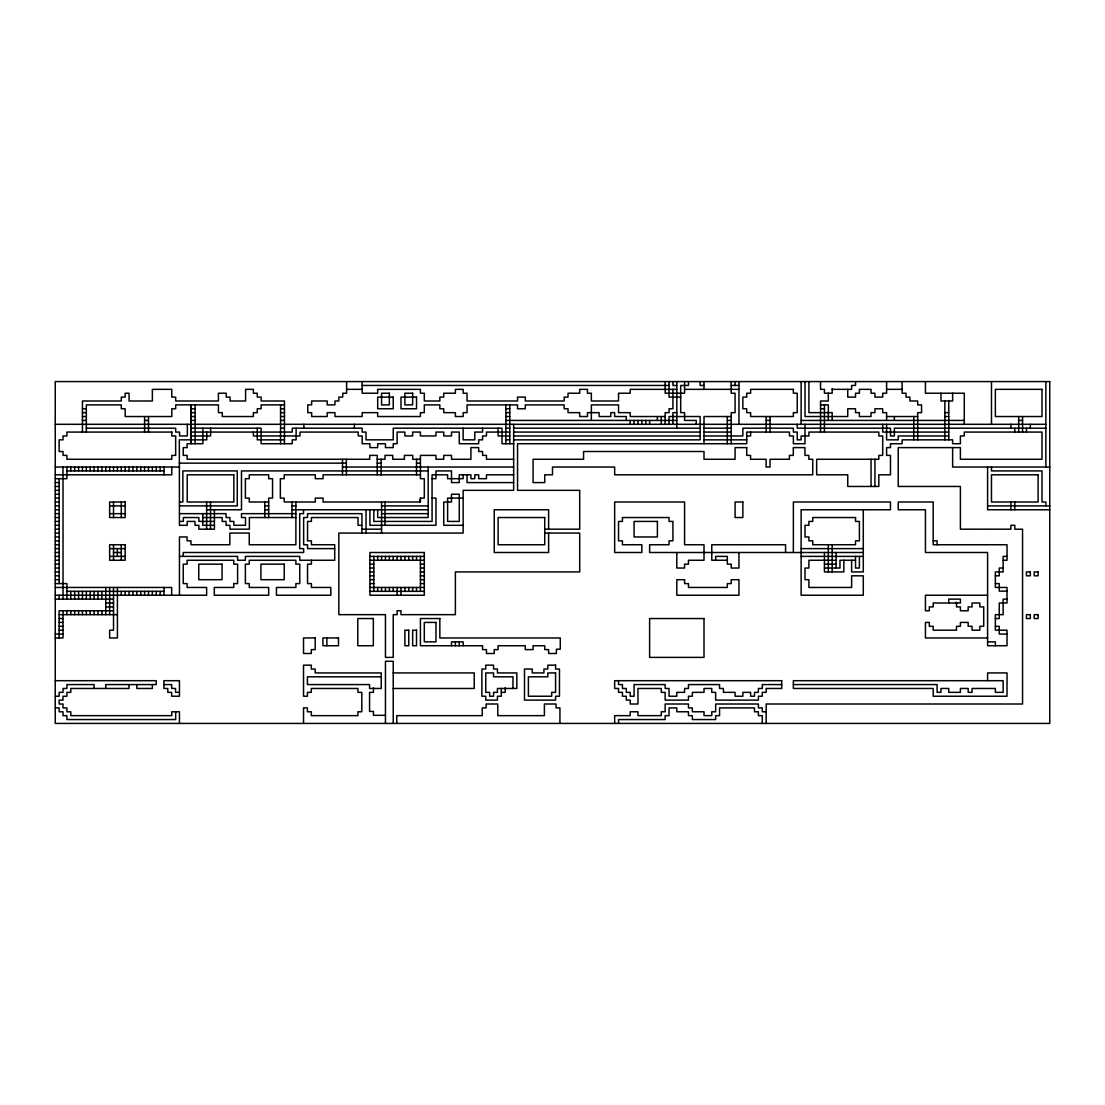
<?xml version="1.0" encoding="UTF-8"?>
<svg xmlns="http://www.w3.org/2000/svg" width="1105" height="1105" viewBox="0 0 1105 1105"><rect width="100%" height="100%" fill="white"/><g stroke="black" fill="none" stroke-linecap="round" stroke-linejoin="round"><path stroke-width="1.5" d="M377.233 474.805L377.233 455.384L369.692 455.384L369.692 459.266L187.104 459.266L187.104 455.384L183.223 455.384L183.223 447.608L187.104 447.608L187.104 443.727L190.985 443.727L191.22 404.872L191.22 443.727L202.878 443.727L202.878 428.188M419.845 502.002L420.425 498.106L424.306 498.106L424.306 478.686L420.425 478.686L420.425 455.384L435.964 455.384L435.964 459.266L443.727 459.266L443.727 455.384L451.503 455.384L451.503 459.266L470.923 459.266L470.923 447.608L478.686 447.608L478.686 451.503L482.581 451.503L482.581 455.384L486.462 455.384L486.462 459.266L513.659 459.266M362.15 385.452L669.05 385.452M676.812 385.452L672.931 385.452L672.931 381.57M704.009 385.452L700.128 385.452L700.128 381.57M731.206 385.452L738.969 385.452M346.611 389.347L362.15 389.347M676.812 389.347L630.195 389.347L630.195 393.228L618.538 393.228L618.538 400.991L591.355 400.991L591.355 393.228L587.459 393.228L587.459 389.347L579.697 389.347L579.697 393.228L568.039 393.228L568.039 397.109L564.158 397.109L564.158 400.991L525.303 400.991L525.303 397.109L517.541 397.109L517.541 400.991L467.042 400.991L467.042 393.228L463.147 393.228L463.147 389.347L455.384 389.347L455.384 393.228L443.727 393.228L443.727 397.109L439.845 397.109L439.845 400.991L424.306 400.991L424.306 393.228L420.425 393.228L420.425 389.347L377.689 389.347L377.689 393.228L362.15 393.228L362.15 381.57M684.575 389.347L738.969 389.347M832.203 389.347L851.624 389.347L851.624 385.452L855.519 385.452L855.519 381.57M886.597 389.347L902.122 389.347M680.694 397.109L669.05 397.109L669.05 381.57M284.455 404.872L261.139 404.872L261.139 408.767L257.258 408.767L257.258 412.648L253.377 412.648L253.377 416.53L222.298 416.53L222.298 412.648L218.417 412.648L218.417 404.872L175.681 404.872L175.681 408.767L171.8 408.767L171.8 416.53L125.183 416.53L125.183 408.767L121.288 408.767L121.288 404.872L86.328 404.872L86.328 432.069M820.545 404.886L828.322 404.886L828.322 420.425M82.447 408.767L86.328 408.767M191.22 408.767L195.102 408.767M280.573 408.767L284.455 408.767M505.883 408.767L509.764 408.767M820.545 408.767L824.441 408.767M82.447 412.648L86.328 412.648M191.22 412.648L195.102 412.648M280.573 412.648L284.455 412.648M505.883 412.648L509.764 412.648M676.812 412.648L672.931 412.648L672.931 424.306M944.858 412.648L948.753 412.648M82.447 416.53L86.328 416.53M191.22 416.53L195.102 416.53M280.573 416.53L284.455 416.53M505.883 416.53L509.764 416.53M665.155 416.53L630.195 416.53L630.195 412.648L618.538 412.648L618.538 404.886L591.355 404.886L591.355 420.425M731.206 416.53L704.009 416.53L704.009 443.727M886.597 416.53L917.675 416.53M944.858 416.53L948.753 416.53M82.447 420.425L86.328 420.425M144.603 420.425L148.484 420.425M191.22 420.425L195.102 420.425M280.573 420.425L284.455 420.425M505.883 420.425L676.812 420.425M727.311 420.425L731.206 420.425M766.166 420.425L770.047 420.425M801.125 420.425L964.278 420.425M1018.672 420.425L1022.553 420.425M55.25 424.306L190.985 424.306M191.22 424.306L1045.869 424.306M86.328 428.188L175.681 428.188L175.681 432.069L179.562 432.069L179.562 435.95L187.339 435.95L187.339 424.306M191.22 428.188L261.139 428.188L261.139 443.727L292.217 443.727L292.217 439.845L296.112 439.845L296.112 428.188M280.573 428.188L284.455 428.188M505.883 428.188L509.764 428.188M513.659 428.188L700.128 428.188M704.009 428.188L731.206 428.188M1045.869 428.188L894.359 428.188L894.359 435.964L890.478 435.964L890.478 428.188L797.244 428.188L797.244 424.306M191.22 432.069L292.217 432.069L292.217 428.188L362.15 428.188L362.15 432.069L366.031 432.069L366.031 439.845L393.228 439.845L393.228 428.188L502.002 428.188L502.002 443.727L513.659 443.727M509.764 432.069L486.462 432.069L486.462 435.964L482.581 435.964L482.581 439.845L478.686 439.845L478.686 443.727L459.266 443.727L459.266 432.069L451.503 432.069L451.503 435.964L443.727 435.964L443.727 432.069L435.964 432.069L435.964 435.95L420.425 435.95L420.425 432.069L412.648 432.069L412.648 435.95L404.886 435.95L404.886 432.069L397.109 432.069L397.109 443.727L393.228 443.727L393.228 447.608L385.452 447.608L385.452 443.727L377.689 443.727L377.689 447.608L369.913 447.608L369.913 443.727L362.15 443.727L362.15 435.95L358.269 435.95L358.269 432.069L299.994 432.069L299.994 435.95L253.377 435.95L253.377 432.069M513.659 432.069L700.128 432.069M704.009 432.069L731.206 432.069M948.753 432.069L882.702 432.069L882.702 424.306M191.22 435.95L210.641 435.95L210.641 428.188M509.764 435.964L498.12 435.964L498.12 428.188M513.659 435.964L700.128 435.964M704.009 435.964L742.85 435.964L742.85 428.188L793.362 428.188L793.362 432.069L797.244 432.069L797.244 439.845L801.125 439.845L801.125 435.964L808.901 435.964L808.901 432.069L878.82 432.069L878.82 435.964L882.702 435.964L882.702 455.384L878.82 455.384L878.82 459.266L816.664 459.266L816.664 474.805L847.742 474.805L847.742 486.462L878.82 486.462L878.82 474.805L890.478 474.805L890.478 455.384L886.597 455.384L886.597 447.608L890.478 447.608L890.478 443.727L902.122 443.727L902.122 439.845L952.634 439.845L952.634 443.727L960.397 443.727L960.397 435.964L964.278 435.964L964.278 432.069L1041.987 432.069L1041.987 459.266L960.397 459.266L960.397 447.608L898.241 447.608L898.241 486.462L960.397 486.462L960.397 529.185L1010.909 529.198L1010.909 525.303L1014.791 525.303L1014.791 529.198L1022.553 529.198L1022.553 704.009L766.166 704.009L766.166 723.43M746.731 435.964L750.627 435.964L750.627 432.069M948.753 435.964L898.241 435.964L898.241 439.845L886.597 439.845L886.597 424.306M190.985 439.845L179.328 439.845L179.452 525.303L187.215 525.303L187.215 521.422L194.991 521.422L194.991 525.303L198.872 525.303L198.872 529.185L214.411 529.185L214.411 509.764M191.22 439.845L206.759 439.845L206.759 432.069M284.455 439.845L257.258 439.845L257.258 428.188M505.883 439.845L509.764 439.845M513.659 439.845L700.128 439.845L700.128 416.53L669.05 416.53L669.05 424.306M704.009 439.845L746.731 439.845M377.233 459.266L384.996 459.266L384.996 455.384L392.772 455.384L392.772 459.266L404.416 459.266L404.416 455.384L412.759 455.384L412.759 459.266L420.425 459.266M179.328 463.147L346.376 463.147M377.233 463.147L381.115 463.147M416.53 463.147L420.425 463.147M55.25 467.028L179.452 467.028M342.495 467.028L513.659 467.028M1049.75 467.042L952.634 467.042L952.634 447.608M66.908 470.923L164.023 470.923M428.188 470.923L241.484 470.923L241.484 509.764L206.635 509.764M55.25 474.805L171.786 474.805L171.786 467.028M420.425 474.805L323.074 474.805L323.074 478.686L315.298 478.686L315.298 474.805L284.22 474.805L284.22 478.686L280.339 478.686L280.339 498.106L284.22 498.106L284.22 502.002L315.298 502.002L315.298 498.106L323.074 498.106L323.074 502.002L420.425 502.002L420.425 498.106M513.659 474.805L486.462 474.805L486.462 478.686L478.686 478.686L478.686 474.805L474.805 474.805L474.805 478.686L470.923 478.686L470.923 474.805L459.266 474.805L459.266 482.581L451.503 482.581L451.503 470.923L435.964 470.923L435.964 478.686L432.069 478.686M55.25 478.686L66.908 478.686L66.908 467.028M55.25 482.581L59.131 482.581M513.659 482.581L467.042 482.581L467.042 474.805M55.25 486.462L59.131 486.462M55.25 490.344L59.131 490.344M55.25 494.225L59.131 494.225M55.25 498.106L59.131 498.106M432.069 498.106L435.964 498.106L435.964 525.303L369.913 525.303L369.913 509.764M463.147 498.106L447.608 498.106L447.608 521.422L459.266 521.422L459.266 494.225L451.503 494.225L451.503 502.002L443.727 502.002L443.727 525.303L463.147 525.303M55.25 502.002L59.131 502.002M179.452 502.002L182.878 502.002L182.878 470.923L237.257 470.923L237.257 505.883L179.452 505.883M268.681 502.002L249.26 502.002L249.26 498.106L245.379 498.106L245.379 478.686L249.26 478.686L249.26 474.805L268.681 474.805L268.681 478.686L272.562 478.686L272.562 498.106L268.681 498.106L268.681 517.541M55.25 505.883L59.131 505.883M109.644 505.883L125.169 505.883M264.799 505.883L268.681 505.883M291.996 505.883L295.878 505.883M381.57 505.883L428.188 505.883M987.594 505.883L1049.75 505.883M55.25 509.764L59.131 509.764M264.799 509.764L268.681 509.764M291.996 509.764L428.188 509.764M1049.75 509.764L987.594 509.764L987.594 467.042M55.25 513.659L59.131 513.659M109.644 513.659L125.169 513.659M179.452 513.659L226.069 513.659L226.069 517.541L229.951 517.541L229.951 521.422L233.832 521.422L233.832 525.303L245.49 525.303L245.49 517.541L241.484 517.541L241.484 513.659L295.878 513.659M381.57 513.659L428.188 513.659M55.25 517.541L59.131 517.541M202.754 517.541L222.174 517.541L222.174 521.422L226.069 521.422L226.069 525.303L229.951 525.303L229.951 529.185L249.371 529.185L249.371 517.541L295.878 517.541M55.25 521.422L59.131 521.422M179.452 521.422L183.333 521.422L183.333 517.541L198.872 517.541L198.872 521.422L214.411 521.422M55.25 525.303L59.131 525.303M214.411 525.303L202.754 525.303L202.754 513.659M361.915 525.303L358.034 525.303L358.034 517.541L311.417 517.541L311.417 521.422L307.535 521.422L307.535 540.842L311.417 540.842L311.417 544.737L334.718 544.737L334.718 560.263L299.759 560.263L299.759 556.381L245.379 556.381L245.379 560.263L237.603 560.263L237.603 556.381L179.452 556.381M55.25 529.185L59.131 529.185M361.915 529.185L381.57 529.185M544.737 529.185L579.697 529.185L579.697 490.344L517.541 490.344L517.541 443.727L746.731 443.727L746.731 432.069L789.467 432.069L789.467 435.964L793.362 435.964L793.362 443.727L805.006 443.727L805.006 424.306M55.25 533.08L59.131 533.08M544.724 533.08L579.697 533.08L579.697 571.92L455.384 571.92L455.384 614.656L400.991 614.656L400.991 610.775L397.109 610.775L397.109 614.656L393.228 614.656L393.228 657.392L385.452 657.392L385.452 614.656L338.834 614.656L338.834 533.08L463.147 533.08L463.147 490.344L513.659 490.344L513.659 424.306M55.25 536.961L59.131 536.961M55.25 540.842L59.131 540.842M933.2 540.842L937.095 540.842L937.095 544.737M55.25 544.737L59.131 544.737M55.25 548.619L59.131 548.619M109.644 548.619L125.169 548.619M334.718 548.619L307.535 548.619L307.535 544.737L303.64 544.737L303.64 517.541L307.535 517.541L307.535 513.659L361.915 513.659L361.915 533.08M801.125 548.619L863.281 548.619M55.25 552.5L59.131 552.5M113.525 552.5L121.288 552.5M863.281 552.5L649.616 552.5L649.616 544.737L669.05 544.737L669.05 540.842L672.931 540.842L672.931 521.422L669.05 521.422L669.05 517.541L622.433 517.541L622.433 521.422L618.538 521.422L618.538 540.842L622.433 540.842L622.433 544.737L641.853 544.737L641.853 552.5L614.656 552.5L614.656 502.002L684.575 502.002L684.575 544.737L704.009 544.737L704.009 560.263L688.47 560.263L688.47 564.158L684.575 564.158L684.575 568.039L676.812 568.039L676.812 552.5M55.25 556.381L59.131 556.381M109.644 556.381L125.169 556.381M369.913 556.381L424.306 556.381M801.125 556.381L863.281 556.381M1007.014 556.381L1003.133 556.381L1003.133 571.92L995.356 571.92L995.356 587.459L1007.014 587.459L1007.014 602.999L999.252 602.999L999.252 618.538L995.356 618.538M55.25 560.263L59.131 560.263M369.913 560.263L424.306 560.263M727.311 560.263L711.772 560.263L711.772 544.737L785.586 544.737L785.586 552.5M836.084 560.263L808.901 560.263L808.901 568.039L805.006 568.039L805.006 579.697L808.901 579.697L808.901 587.459L851.624 587.459L851.624 575.816L863.281 575.816L863.281 595.236L801.125 595.236L801.125 509.764L890.478 509.764L890.478 502.002L793.362 502.002L793.362 552.5M855.519 560.263L839.966 560.263L839.966 568.039L824.441 568.039M1003.133 560.263L1007.014 560.263L1007.014 544.737L933.2 544.737L933.2 502.002L898.241 502.002L898.241 509.764L925.438 509.764L925.438 552.5L987.594 552.5L987.594 645.734L1007.014 645.734L1007.014 630.195L995.356 630.195L995.356 614.656L1003.133 614.656L1003.133 599.117L1007.014 599.117M55.25 564.158L59.131 564.158M369.913 564.158L373.808 564.158M420.425 564.158L424.306 564.158M824.441 564.158L836.084 564.158M55.25 568.039L59.131 568.039M369.913 568.039L373.808 568.039M420.425 568.039L424.306 568.039M1003.133 568.039L999.252 568.039L999.252 575.816L995.356 575.816M55.25 571.92L59.131 571.92M369.913 571.92L373.808 571.92M420.425 571.92L424.306 571.92M55.25 575.802L59.131 575.802M369.913 575.816L373.808 575.816M420.425 575.816L424.306 575.816M55.25 579.697L59.131 579.697M369.913 579.697L373.808 579.697M420.425 579.697L424.306 579.697M55.25 583.578L66.908 583.578L66.908 599.117M369.913 583.578L373.808 583.578M420.425 583.578L424.306 583.578M995.356 583.578L999.252 583.578L999.252 591.134L1007.014 591.134M55.25 587.459L171.676 587.459L171.676 595.236M369.913 587.459L424.306 587.459M66.908 591.341L164.023 591.341M369.913 591.341L424.306 591.341M55.25 595.236L206.635 595.236L206.635 587.459L187.104 587.459L187.104 583.578L183.223 583.578L183.223 564.158L187.104 564.158L187.104 560.263L233.721 560.263L233.721 564.158L237.603 564.158L237.603 583.578L233.721 583.578L233.721 587.459L214.301 587.459L214.301 595.236L268.681 595.236L268.681 587.459L249.26 587.459L249.26 583.578L245.379 583.578L245.379 564.158L249.26 564.158L249.26 560.263L295.878 560.263L295.878 564.158L299.759 564.158L299.759 583.578L295.878 583.578L295.878 587.459L276.457 587.459L276.457 595.236L330.837 595.236L330.837 587.459L311.417 587.459L311.417 583.578L307.535 583.578L307.535 564.158L311.417 564.158L311.417 560.263M987.594 595.236L925.438 595.236L925.438 610.775L929.319 610.775L929.319 606.894L933.2 606.894L933.2 602.999L960.397 602.999L960.397 599.117L948.753 599.117L948.753 602.999M55.25 599.117L113.525 599.117M105.749 602.999L113.525 602.999M105.749 606.88L113.525 606.88M113.525 610.775L59.131 610.775L59.131 637.958M59.131 614.656L117.406 614.656M59.131 618.538L63.013 618.538M59.131 622.419L63.013 622.419M59.131 626.314L63.013 626.314M995.356 626.314L999.252 626.314L999.252 634.077L1007.014 634.077M59.131 630.195L63.013 630.195M55.25 634.077L63.013 634.077M55.25 637.958L63.013 637.958L63.013 610.775M987.594 637.972L925.438 637.972L925.438 622.419L929.319 622.419L929.319 626.314L933.2 626.314L933.2 630.195L956.516 630.195L956.516 626.314L960.397 626.314L960.397 622.419L968.173 622.419L968.173 626.314L972.055 626.314L972.055 630.195L979.831 630.195L979.831 626.314L983.712 626.314L983.712 606.894L979.831 606.894L979.831 602.999L972.055 602.999L972.055 606.894L968.173 606.894L968.173 610.775L960.397 610.775L960.397 606.894L956.516 606.894L956.516 602.225M987.594 641.853L995.356 641.853L995.356 645.734M393.228 672.931L474.238 672.931L474.238 688.47L393.228 688.47M381.225 676.812L307.411 676.812L307.411 684.575L369.567 684.575L369.567 688.47L381.225 688.47L381.225 672.931L315.187 672.931L315.187 669.036L311.306 669.036L311.306 665.155L303.53 665.155L303.53 696.233L307.411 696.233L307.411 692.352L311.306 692.352L311.306 688.47L357.923 688.47L357.923 692.352L361.805 692.352L361.805 711.772L357.923 711.772L357.923 715.653L311.306 715.653L311.306 711.772L307.411 711.772L307.411 707.891L303.53 707.891L303.53 723.43M55.25 680.694L156.247 680.694L156.247 684.575L105.749 684.575L105.749 688.47M163.913 684.575L171.676 684.575L171.676 688.47L175.557 688.47L175.557 692.352L179.452 692.352M781.705 684.575L762.284 684.575L762.284 688.47L758.389 688.47L758.389 692.352L754.508 692.352L754.508 696.233L750.627 696.233L750.627 692.352L742.85 692.352L742.85 696.233L735.087 696.233L735.087 692.352L723.43 692.352L723.43 688.47L719.548 688.47L719.548 684.575L688.47 684.575L688.47 688.47L684.575 688.47L684.575 692.352L676.812 692.352L676.812 696.233L669.05 696.233L669.05 688.47L665.155 688.47L665.155 684.575L634.077 684.575L634.077 696.233L630.195 696.233L630.195 692.352L626.314 692.352L626.314 688.47L622.433 688.47L622.433 684.575L618.538 684.575L618.538 680.694M793.362 684.575L937.095 684.575L937.095 692.352L940.977 692.352L940.977 688.47L948.753 688.47L948.753 692.352L960.397 692.352L960.397 688.47L968.173 688.47L968.173 692.352L972.055 692.352L972.055 688.47L995.356 688.47L995.356 692.352L1003.133 692.352L1003.133 680.694L793.362 680.694L793.362 688.47L933.2 688.47L933.2 696.233L1007.014 696.233L1007.014 672.931L987.594 672.931L987.594 680.694M501.311 692.352L505.192 692.352L505.192 687.683M55.25 696.233L59.131 696.233L59.131 692.352L63.026 692.352L63.026 688.47L66.908 688.47L66.908 684.575L94.105 684.575L94.091 688.47M55.25 707.891L59.131 707.891L59.131 711.772L63.026 711.772L63.026 715.653L66.908 715.653L66.908 719.548L175.681 719.548L175.681 711.772M766.166 711.772L762.284 711.772L762.284 707.891L758.389 707.891L758.389 704.009L715.653 704.009L715.653 711.772L711.772 711.772L711.772 715.653L704.009 715.653L704.009 711.772L692.352 711.772L692.352 707.891L688.47 707.891L688.47 704.009L665.155 704.009L665.155 711.772L661.273 711.772L661.273 715.653L637.972 715.653L637.972 711.772L630.195 711.772L630.195 715.653L614.656 715.653L614.656 723.43M385.452 715.322L373.462 715.322L373.462 711.427L369.567 711.427L369.567 692.352L373.462 692.352L373.462 687.683M1045.869 381.57L1045.869 467.042M1045.869 505.883L1045.869 502.002L1041.987 502.002L1041.987 470.923L991.475 470.923L991.475 467.042M1030.33 424.306L1030.33 428.188M1026.435 428.188L1026.435 432.069M1022.553 416.53L1022.553 432.069M1018.672 416.53L1018.672 432.069M1014.791 428.188L1014.791 432.069M1014.791 502.002L1014.791 509.764M1010.909 424.306L1010.909 428.188M1010.909 502.002L1010.909 509.764M991.475 381.57L991.475 424.306M964.278 424.306L964.278 393.228L925.438 393.228L925.438 381.57M952.634 393.228L952.634 400.991L940.977 400.991L940.977 393.228M948.753 400.562L948.753 439.845M944.858 400.562L944.858 439.845M917.675 439.845L917.675 412.648L921.556 412.648L921.556 404.886L917.675 404.886L917.675 400.991L909.898 400.991L909.898 397.109L906.017 397.109L906.017 393.228L902.122 393.228L902.122 381.57M913.78 416.53L913.78 439.845M894.359 416.53L894.359 420.425M886.597 381.57L886.597 393.228L882.702 393.228L882.702 397.109L874.939 397.109L874.939 393.228L871.044 393.228L871.044 389.347L859.4 389.347L859.4 393.228L855.519 393.228L855.519 397.109L847.742 397.109L847.742 389.347M886.597 420.425L886.597 412.648L882.702 412.648L882.702 408.767L874.939 408.767L874.939 412.648L871.044 412.648L871.044 416.53L859.4 416.53L859.4 412.648L855.519 412.648L855.519 408.767L847.742 408.767L847.742 416.53L805.006 416.53L805.006 381.57M874.939 459.266L874.939 486.462M871.044 459.266L871.044 486.462M863.281 509.764L863.281 571.92L851.624 571.92L851.624 560.263M859.4 556.381L859.4 568.039L855.519 568.039L855.519 556.381M843.861 560.263L843.861 571.92L824.441 571.92L824.441 552.5M836.084 552.5L836.084 568.039M832.203 388.559L832.203 393.228L824.441 393.228L824.441 389.347L820.545 389.347L820.545 381.57M832.203 420.425L832.203 412.648L808.901 412.648L808.901 381.57M832.203 544.737L832.203 571.92M828.322 393.228L828.322 400.991L820.545 400.991L820.545 432.069M828.322 544.737L828.322 571.92M824.441 404.886L824.441 432.069M801.125 381.57L801.125 424.306M770.047 416.53L770.047 432.069M766.166 416.53L766.166 432.069M762.284 723.43L762.284 715.653L758.389 715.653L758.389 711.772L754.508 711.772L754.508 707.891L719.548 707.891L719.548 715.653L715.653 715.653L715.653 719.548L692.352 719.548L692.352 715.653L688.47 715.653L688.47 711.772L676.812 711.772L676.812 707.891L669.05 707.891L669.05 715.653L665.155 715.653L665.155 719.548L618.538 719.548L618.538 723.43M738.969 381.57L738.969 424.306M738.969 552.5L738.969 568.039L731.206 568.039L731.206 564.158L727.311 564.158L727.311 556.381L715.653 556.381L715.653 560.263M735.087 381.57L735.087 385.452M731.206 381.57L731.206 393.228L735.087 393.228L735.087 412.648L731.206 412.648L731.206 443.727M727.311 416.53L727.311 443.727M704.009 381.57L704.009 389.347M696.233 424.306L696.233 420.425L684.575 420.425L684.575 412.648L680.694 412.648L680.694 385.452L688.47 385.452L688.47 381.57M684.575 381.57L684.575 393.228L665.155 393.228L665.155 381.57M676.812 381.57L676.812 428.188M672.931 389.347L672.931 408.767L669.05 408.767L669.05 412.648L665.155 412.648L665.155 424.306M661.273 416.53L661.273 424.306M657.392 416.53L657.392 420.425M649.616 420.425L649.616 424.306M645.734 420.425L645.734 424.306M641.853 420.425L641.853 424.306M637.972 420.425L637.972 424.306M634.077 420.425L634.077 424.306M630.195 420.425L630.195 424.306M626.314 420.425L626.314 416.53L614.656 416.53L614.656 412.648L610.775 412.648L610.775 416.53L599.117 416.53L599.117 412.648L587.459 412.648L587.459 416.53L579.697 416.53L579.697 412.648L568.039 412.648L568.039 408.767L564.158 408.767L564.158 404.886L525.303 404.886L525.303 408.767L517.541 408.767L517.541 404.886L467.042 404.886L467.042 412.648L463.147 412.648L463.147 416.53L455.384 416.53L455.384 412.648L443.727 412.648L443.727 408.767L439.845 408.767L439.845 404.886L424.306 404.886L424.306 412.648L420.425 412.648L420.425 416.53L377.689 416.53L377.689 412.648L362.15 412.648L362.15 416.53L334.953 416.53L334.953 412.648L327.191 412.648L327.191 416.53L311.651 416.53L311.651 412.648L307.756 412.648L307.756 404.872L311.651 404.872L311.651 400.991L327.191 400.991L327.191 404.886L334.953 404.886L334.953 400.991L338.834 400.991L338.834 397.109L342.73 397.109L342.73 393.228L346.611 393.228L346.611 381.57M559.931 723.43L559.931 707.891L556.036 707.891L556.036 704.009L544.392 704.009L544.392 715.653L497.775 715.653L497.775 704.009L486.117 704.009L486.117 707.891L482.236 707.891L482.236 715.653L396.764 715.653L396.764 723.43M548.619 529.185L548.619 509.764L494.225 509.764L494.225 552.5L548.619 552.5L548.619 533.08M512.969 688.47L512.969 676.812L493.548 676.812L493.548 672.931L485.772 672.931L485.772 692.352L489.653 692.352L489.653 696.233L493.548 696.233L493.548 692.352L497.43 692.352L497.43 688.47L516.85 688.47L516.85 672.931L497.43 672.931L497.43 669.036L493.548 669.036L493.548 665.155L485.772 665.155L485.772 669.036L481.891 669.036L481.891 696.233L485.772 696.233L485.772 700.114L497.43 700.114L497.43 696.233L501.311 696.233L501.311 688.47M509.764 404.886L509.764 443.727M505.883 404.886L505.883 443.727M482.581 428.188L482.581 432.069L474.805 432.069L474.805 439.845L463.147 439.845L463.147 428.188M463.147 474.805L463.147 478.686L447.608 478.686L447.608 474.805L432.069 474.805L432.069 521.422L373.808 521.422L373.808 509.764M463.147 645.734L463.147 641.853L451.503 641.853L451.503 645.734M459.266 641.853L459.266 645.734M455.384 641.853L455.384 645.734M428.188 467.028L428.188 517.541L377.689 517.541L377.689 509.764M420.425 556.381L420.425 591.341M416.53 459.266L416.53 474.805M416.53 556.381L416.53 560.263M416.53 587.459L416.53 591.341M412.648 556.381L412.648 560.263M412.648 587.459L412.648 591.341M408.767 556.381L408.767 560.263M408.767 587.459L408.767 591.341M404.886 556.381L404.886 560.263M404.886 587.459L404.886 591.341M400.991 556.381L400.991 560.263M400.991 587.459L400.991 595.236M397.109 556.381L397.109 560.263M397.109 587.459L397.109 595.236M393.228 556.381L393.228 560.263M393.228 587.459L393.228 591.341M393.228 723.43L393.228 661.273L385.452 661.273L385.452 723.43M389.347 556.381L389.347 560.263M389.347 587.459L389.347 591.341M385.452 556.381L385.452 560.263M385.452 587.459L385.452 591.341M384.996 502.002L384.996 525.303M381.57 502.002L381.57 533.08M381.57 556.381L381.57 560.263M381.57 587.459L381.57 591.341M381.115 459.266L381.115 474.805M377.689 556.381L377.689 560.263M377.689 587.459L377.689 591.341M373.808 556.381L373.808 591.341M366.031 509.764L366.031 533.08M354.374 424.306L354.374 428.188M346.376 459.266L346.376 474.805M342.495 459.266L342.495 474.805M326.845 637.958L326.845 645.734M303.875 424.306L303.875 428.188M303.53 509.764L303.53 513.659L299.704 513.659L299.704 548.619L303.64 548.619L303.64 552.5L183.223 552.5L183.223 556.381M295.878 502.002L295.878 544.737L249.26 544.737L249.26 533.08L229.84 533.08L229.84 544.737L190.985 544.737L190.985 540.842L187.104 540.842L187.104 536.961L179.452 536.961L179.452 595.236M291.996 502.002L291.996 517.541M284.455 443.727L284.455 400.991L261.139 400.991L261.139 397.109L257.258 397.109L257.258 393.228L253.377 393.228L253.377 389.347L245.6 389.347L245.6 400.991L230.061 400.991L230.061 397.109L226.18 397.109L226.18 393.228L218.417 393.228L218.417 400.991L175.681 400.991L175.681 397.109L171.8 397.109L171.8 389.347L152.366 389.347L152.366 400.991L129.064 400.991L129.064 393.228L125.183 393.228L125.183 397.109L121.288 397.109L121.288 400.991L82.447 400.991L82.447 432.069M280.573 404.872L280.573 443.727M264.799 502.002L264.799 517.541M210.53 502.002L210.53 529.185M206.635 502.002L206.635 529.185M195.102 404.872L195.102 443.727M179.452 723.43L179.452 711.772L171.786 711.772L171.786 715.653L70.789 715.653L70.789 711.772L66.908 711.772L66.908 707.891L63.013 707.891L63.013 704.009L59.131 704.009L59.131 700.114L63.013 700.114L63.013 696.233L66.908 696.233L66.908 692.352L70.789 692.352L70.789 688.47L129.064 688.47L129.064 684.575M164.023 467.028L164.023 474.805M164.023 587.459L164.023 595.236M160.142 467.028L160.142 470.923M160.142 591.341L160.142 595.236M156.247 467.028L156.247 470.923M156.247 591.341L156.247 595.236M152.366 467.028L152.366 470.923M152.366 591.341L152.366 595.236M152.366 684.575L152.366 688.47L136.827 688.47L136.827 684.575M148.484 416.53L148.484 432.069M148.484 467.028L148.484 470.923M148.484 591.341L148.484 595.236M144.603 416.53L144.603 432.069M144.603 467.028L144.603 470.923M144.603 591.341L144.603 595.236M140.722 467.028L140.722 470.923M140.722 591.341L140.722 595.236M136.827 467.028L136.827 470.923M136.827 591.341L136.827 595.236M132.945 467.028L132.945 470.923M132.945 591.341L132.945 595.236M129.064 467.028L129.064 470.923M129.064 591.341L129.064 595.236M125.169 467.028L125.169 470.923M125.169 591.341L125.169 595.236M121.288 467.028L121.288 470.923M121.288 502.002L121.288 517.541M121.288 544.737L121.288 560.263M121.288 591.341L121.288 595.236M117.406 467.028L117.406 470.923M117.406 548.619L117.406 556.381M117.406 587.459L117.406 637.958L109.644 637.958L109.644 630.195L113.525 630.195L113.525 587.459M113.525 467.028L113.525 470.923M113.525 502.002L113.525 517.541M113.525 544.737L113.525 560.263M109.644 467.028L109.644 470.923M109.644 587.459L109.644 614.656M105.749 467.028L105.749 470.923M105.749 587.459L105.749 614.656M101.867 467.028L101.867 470.923M101.867 591.341L101.867 599.117M101.867 610.775L101.867 614.656M97.986 467.028L97.986 470.923M97.986 591.341L97.986 599.117M97.986 610.775L97.986 614.656M94.091 467.028L94.091 470.923M94.091 591.341L94.105 599.117M94.091 610.775L94.091 614.656M90.209 467.028L90.209 470.923M90.209 591.341L90.209 599.117M90.209 610.775L90.209 614.656M86.328 467.028L86.328 470.923M86.328 591.341L86.328 599.117M86.328 610.775L86.328 614.656M82.447 467.028L82.447 470.923M82.447 591.341L82.447 599.117M82.447 610.775L82.447 614.656M78.566 467.028L78.566 470.923M78.566 591.341L78.566 599.117M78.566 610.775L78.566 614.656M74.67 467.028L74.67 470.923M74.67 591.341L74.67 599.117M74.67 610.775L74.67 614.656M70.789 467.028L70.789 470.923M70.789 591.341L70.789 599.117M70.789 610.775L70.789 614.656M66.908 610.775L66.908 614.656M63.013 467.028L63.026 599.117M59.131 478.686L59.131 583.578M59.131 595.236L59.131 599.117M1049.75 381.57L55.25 381.57L55.25 723.43L1049.75 723.43L1049.75 381.57M793.362 389.347L750.627 389.347L750.627 393.228L746.731 393.228L746.731 397.109L742.85 397.109L742.85 408.767L746.731 408.767L746.731 412.648L750.627 412.648L750.627 416.53L793.362 416.53L793.362 412.648L797.244 412.648L797.244 393.228L793.362 393.228L793.362 389.347M1041.987 389.347L995.356 389.347L995.356 416.53L1041.987 416.53L1041.987 389.347M389.347 393.228L381.57 393.228L381.57 404.886L389.347 404.886L389.347 393.228M412.648 393.228L404.886 393.228L404.886 404.886L412.648 404.886L412.648 393.228M393.228 397.109L377.689 397.109L377.689 408.767L393.228 408.767L393.228 397.109M416.53 397.109L400.991 397.109L400.991 408.767L416.53 408.767L416.53 397.109M171.8 432.069L66.908 432.069L66.908 435.95L63.026 435.95L63.026 439.845L59.131 439.845L59.131 451.503L63.026 451.503L63.026 455.384L66.908 455.384L66.908 459.266L171.8 459.266L171.8 455.384L175.681 455.384L175.681 435.95L171.8 435.95L171.8 432.069M746.731 447.608L735.087 447.608L735.087 459.266L704.009 459.266L704.009 451.503L583.578 451.503L583.578 459.266L533.08 459.266L533.08 482.581L544.737 482.581L544.737 474.805L552.5 474.805L552.5 467.028L614.656 467.028L614.656 474.805L812.728 474.805L812.728 459.266L808.832 459.266L808.832 455.384L804.951 455.384L804.951 447.608L793.293 447.608L793.293 455.384L789.412 455.384L789.412 459.266L769.992 459.266L769.992 467.042L766.11 467.042L766.11 459.266L750.571 459.266L750.571 455.384L746.731 455.384L746.731 447.608M233.832 474.805L187.215 474.805L187.215 502.002L233.832 502.002L233.832 474.805M1038.092 474.805L991.475 474.805L991.475 502.002L1038.092 502.002L1038.092 474.805M125.169 502.002L109.644 502.002L109.644 517.541L125.169 517.541L125.169 502.002M742.85 502.002L735.087 502.002L735.087 517.541L742.85 517.541L742.85 502.002M544.737 517.541L498.12 517.541L498.12 544.737L544.737 544.737L544.737 517.541M855.519 517.541L812.783 517.541L812.783 521.422L808.901 521.422L808.901 525.303L805.006 525.303L805.006 536.961L808.901 536.961L808.901 540.842L812.783 540.842L812.783 544.737L855.519 544.737L855.519 540.842L859.4 540.842L859.4 521.422L855.519 521.422L855.519 517.541M657.392 521.422L634.077 521.422L634.077 536.961L657.392 536.961L657.392 521.422M125.169 544.737L109.644 544.737L109.644 560.263L125.169 560.263L125.169 544.737M424.306 552.5L369.913 552.5L369.913 595.236L424.306 595.236L424.306 552.5M222.064 564.158L198.762 564.158L198.762 579.697L222.064 579.697L222.064 564.158M284.22 564.158L260.918 564.158L260.918 579.697L284.22 579.697L284.22 564.158M1030.33 571.92L1026.435 571.92L1026.435 575.816L1030.33 575.816L1030.33 571.92M1038.092 571.92L1034.211 571.92L1034.211 575.816L1038.092 575.816L1038.092 571.92M684.575 579.697L676.812 579.697L676.812 595.236L738.969 595.236L738.969 579.697L731.206 579.697L731.206 583.578L727.311 583.578L727.311 587.459L688.47 587.459L688.47 583.578L684.575 583.578L684.575 579.697M1030.33 614.656L1026.435 614.656L1026.435 618.538L1030.33 618.538L1030.33 614.656M1038.092 614.656L1034.211 614.656L1034.211 618.538L1038.092 618.538L1038.092 614.656M373.338 618.538L357.799 618.538L357.799 645.734L373.338 645.734L373.338 618.538M439.845 618.538L420.425 618.538L420.425 645.734L482.581 645.734L482.581 649.616L486.462 649.616L486.462 653.497L494.225 653.497L494.225 649.616L498.12 649.616L498.12 645.734L525.303 645.734L525.303 649.616L533.08 649.616L533.08 645.734L544.737 645.734L544.737 649.616L548.619 649.616L548.619 653.497L556.381 653.497L556.381 649.201L560.276 649.201L560.276 637.972L439.845 637.972L439.845 618.538M704.009 618.538L649.616 618.538L649.616 657.392L704.009 657.392L704.009 618.538M435.964 622.419L424.306 622.419L424.306 641.853L435.964 641.853L435.964 622.419M408.767 630.195L404.886 630.195L404.886 645.734L408.767 645.734L408.767 630.195M416.53 630.195L412.648 630.195L412.648 645.734L416.53 645.734L416.53 630.195M315.187 637.958L303.53 637.958L303.53 653.497L311.306 653.497L311.306 649.616L315.187 649.616L315.187 637.958M338.489 637.958L322.95 637.958L322.95 645.734L338.489 645.734L338.489 637.958M555.58 665.155L547.818 665.155L547.818 669.036L543.936 669.036L543.936 672.931L532.279 672.931L532.279 669.036L524.502 669.036L524.502 700.114L555.58 700.114L555.58 696.233L559.475 696.233L559.475 669.036L555.58 669.036L555.58 665.155M555.58 672.931L547.818 672.931L547.818 676.812L528.397 676.812L528.397 696.233L551.699 696.233L551.699 692.352L555.58 692.352L555.58 672.931M179.452 680.694L163.913 680.694L163.913 688.47L167.794 688.47L167.794 692.352L171.676 692.352L171.676 696.233L179.452 696.233L179.452 680.694M781.705 680.694L614.656 680.694L614.656 688.47L618.538 688.47L618.538 692.352L622.433 692.352L622.433 696.233L626.314 696.233L626.314 700.114L630.195 700.114L630.195 704.009L637.972 704.009L637.972 688.47L661.273 688.47L661.273 692.352L665.155 692.352L665.155 700.114L688.47 700.114L688.47 696.233L692.352 696.233L692.352 692.352L704.009 692.352L704.009 688.47L711.772 688.47L711.772 692.352L715.653 692.352L715.653 700.114L758.389 700.114L758.389 696.233L762.284 696.233L762.284 692.352L766.166 692.352L766.166 688.47L781.705 688.47L781.705 680.694"/></g></svg>
